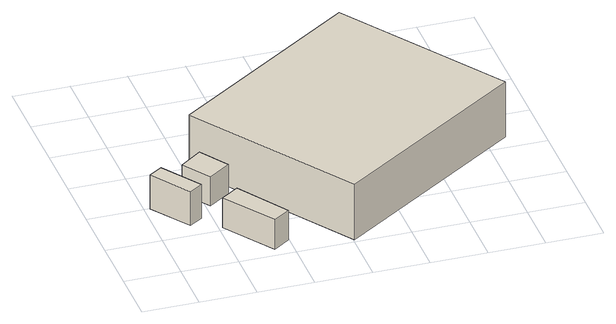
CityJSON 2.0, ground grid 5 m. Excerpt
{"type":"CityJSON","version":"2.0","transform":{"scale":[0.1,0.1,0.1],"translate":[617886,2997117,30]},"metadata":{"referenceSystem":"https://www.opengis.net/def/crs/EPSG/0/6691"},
"CityObjects":{
"building1":{"type":"Building","attributes":{"class":"3001","usage":"461","measuredHeight":3.53,"storeysAboveGround":9999,"storeysBelowGround":9999,"LandSlideRiskAttribute.description":"1","LandSlideRiskAttribute.areaType":"2","BuildingDetailAttribute.buildingRoofEdgeArea":-9999,"BuildingDetailAttribute.fireproofStructureType":"1011","BuildingDetailAttribute.urbanPlanType":"21","BuildingDetailAttribute.landUseType":"212","BuildingDetailAttribute.detailedUsage":"0","BuildingDetailAttribute.surveyYear":2022,"BuildingIDAttribute.prefecture":"13","BuildingIDAttribute.city":"13421"},"address":[{"country":"日本","locality":"東京都小笠原村父島"}],"geometry":[{"type":"Solid","lod":"1","boundaries":[[[[0,1,2,3]],[[2,4,5,3]],[[1,6,4,2]],[[0,7,6,1]],[[3,5,7,0]],[[4,6,7,5]]]]}]},
"building2":{"type":"Building","attributes":{"class":"3001","usage":"461","measuredHeight":2.92,"storeysAboveGround":9999,"storeysBelowGround":9999,"LandSlideRiskAttribute.description":"1","LandSlideRiskAttribute.areaType":"1","BuildingDetailAttribute.buildingRoofEdgeArea":-9999,"BuildingDetailAttribute.fireproofStructureType":"1011","BuildingDetailAttribute.urbanPlanType":"21","BuildingDetailAttribute.landUseType":"212","BuildingDetailAttribute.detailedUsage":"0","BuildingDetailAttribute.surveyYear":2022,"BuildingIDAttribute.prefecture":"13","BuildingIDAttribute.city":"13421"},"address":[{"country":"日本","locality":"東京都小笠原村父島"}],"geometry":[{"type":"Solid","lod":"1","boundaries":[[[[8,9,10,11]],[[10,12,13,11]],[[9,14,12,10]],[[8,15,14,9]],[[11,13,15,8]],[[12,14,15,13]]]]}]},
"building3":{"type":"Building","attributes":{"class":"3001","usage":"461","measuredHeight":3.24,"storeysAboveGround":9999,"storeysBelowGround":9999,"LandSlideRiskAttribute.description":"1","LandSlideRiskAttribute.areaType":"2","BuildingDetailAttribute.buildingRoofEdgeArea":-9999,"BuildingDetailAttribute.fireproofStructureType":"1011","BuildingDetailAttribute.urbanPlanType":"21","BuildingDetailAttribute.landUseType":"212","BuildingDetailAttribute.detailedUsage":"0","BuildingDetailAttribute.surveyYear":2022,"BuildingIDAttribute.prefecture":"13","BuildingIDAttribute.city":"13421"},"address":[{"country":"日本","locality":"東京都小笠原村父島"}],"geometry":[{"type":"Solid","lod":"1","boundaries":[[[[16,17,18,19]],[[18,20,21,19]],[[17,22,20,18]],[[16,23,22,17]],[[19,21,23,16]],[[20,22,23,21]]]]}]},
"building4":{"type":"Building","attributes":{"name":"小笠原村情報センター","延べ面積換算係数":"1","大字・町コード":"3","町・丁目コード":"0","13+区市町村コード+大字・町コード+町・丁目コード":"13421003000","class":"3001","usage":"401","measuredHeight":7.25,"storeysAboveGround":1,"storeysBelowGround":0,"LandSlideRiskAttribute.description":"1","LandSlideRiskAttribute.areaType":"2","BuildingDetailAttribute.buildingRoofEdgeArea":350.34,"BuildingDetailAttribute.fireproofStructureType":"1001","BuildingDetailAttribute.urbanPlanType":"21","BuildingDetailAttribute.landUseType":"212","BuildingDetailAttribute.detailedUsage":"1210","BuildingDetailAttribute.surveyYear":2022,"BuildingIDAttribute.prefecture":"13","BuildingIDAttribute.city":"13421"},"address":[{"country":"日本","locality":"東京都小笠原村父島"}],"geometry":[{"type":"Solid","lod":"1","boundaries":[[[[24,25,26,27]],[[26,28,29,27]],[[25,30,28,26]],[[24,31,30,25]],[[27,29,31,24]],[[28,30,31,29]]]]}]}
},
"vertices":[
[4,97,4],[16,105,4],[40,70,4],[28,62,4],[40,70,37],[28,62,37],[16,105,37],[4,97,37],
[52,51,4],[68,62,4],[98,16,4],[83,6,4],[98,16,33],[83,6,33],[68,62,33],[52,51,33],
[36,111,4],[56,126,4],[73,100,4],[53,86,4],[73,100,32],[53,86,32],[56,126,32],[36,111,32],
[54,147,2],[220,260,2],[318,116,2],[151,3,2],[318,116,56],[151,3,56],[220,260,56],[54,147,56]
]}
